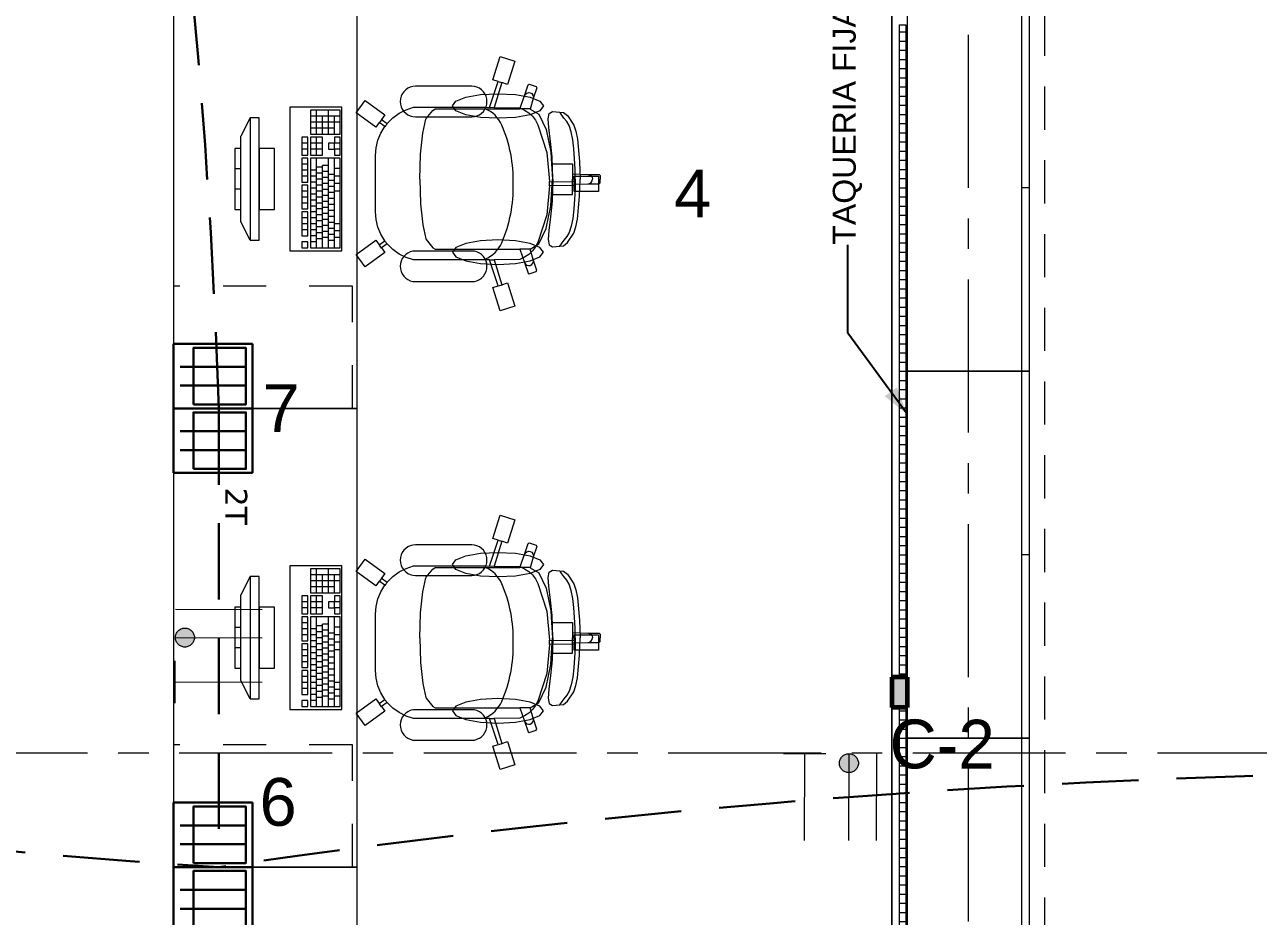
# Model space of a CAD drawing. Header units: inches. Extents: x -19 to 5698, y -728 to 92.
# Drawn here: x 13.232 to 17.269, y 9.467 to 12.383 of the extents above; entities that cross this region are included whole.
import ezdxf

# ---------------------------------------------------------------- set-up
doc = ezdxf.new("R2010")
doc.units = ezdxf.units.IN
doc.header["$MEASUREMENT"] = 0
doc.set_wipeout_variables(frame=1)
for name, pattern in [('CONTINUA', [0]), ('HIDDEN', [0.375, 0.25, -0.125]), ('Hidden Line', [0.195611, 0.141111, -0.0545]), ('Punto & Raya', [0.65, 0.5, -0.075, 0, -0.075]), ('Rayas', [0.282222, 0.141111, -0.141111]), ('RAYITAS', [0.375, 0.25, -0.125]), ('Wipeout_Contour', [1, 0, -1])]:
    doc.linetypes.add(name, pattern=pattern)
doc.layers.get('0').update_dxf_attribs({"color": 61})
for name, color, linetype, lineweight in [('00 conduct tomacorr', 120, 'HIDDEN', 30), ('00 IE CKTO ILUMINACION', 3, 'Continuous', 50), ('00 IE LUZ EMERGENCIA', 253, 'Continuous', 0), ('T-TECHO-E', 150, 'Continuous', 20), ('TOMACORRIENTE', 22, 'RAYITAS', 9)]:
    doc.layers.add(name, color=color, linetype=linetype, lineweight=lineweight)
for name, color, linetype in [('02 _ ARQ _ ALB _ Ejes Generales', 251, 'Continuous'), ('02 _ ARQ _ ALB _ Mobiliario', 7, 'Continuous'), ('02 _ ARQ _ ZON _ Espacio.3D', 7, 'Continuous'), ('08 _ STR _ EXT _ 09 Vigas', 251, 'Continuous'), ('08 _ STR _ EXT _ 10 Vereda Exterior', 7, 'Continuous'), ('Acabado - Muros', 7, 'Continuous'), ('Interior - Mobiliario', 7, 'Continuous'), ('Marcador - Secciones', 7, 'Continuous'), ('Notas - Etiquetas', 7, 'Continuous')]:
    doc.layers.add(name, color=color, linetype=linetype)
doc.styles.add('Annotative', font='arial.ttf')
doc.styles.add('Estilo_Generado_4', font='swisse.ttf')
doc.dimstyles.new('Estilo_Generado__8', dxfattribs={"dimtxt": 0.18, "dimasz": 0.0912, "dimexe": 0.18, "dimexo": 0.0625, "dimgap": 0, "dimtad": 0, "dimtih": 1, "dimtoh": 1, "dimdec": 4, "dimzin": 0, "dimdsep": 46, "dimcen": 0.09, "dimadec": 0, "dimazin": 0, "dimtfac": 1, "dimtdec": 4, "dimtmove": 0, "dimatfit": 3, "dimldrblk": 'ARROWHEAD_5', "dimfxl": 1, "dimtolj": 1, "dimtzin": 0, "dimarcsym": 0})
pattern_1 = [(0, (0, 0), (0, 0.03), [])]

# ---------------------------------------------------------------- blocks, each defined once
blk = doc.blocks.new('ARROWHEAD_5')
at = {"linetype": 'Continuous', "lineweight": 0}
blk.add_hatch(color=0, dxfattribs=at).paths.add_polyline_path([(-1, 0.2679), (0, 0), (-1, -0.2679)])
at = {"color": 0, "linetype": 'Continuous', "lineweight": 0}
blk.add_line((0, 0), (-1, 0), dxfattribs=at)
blk = doc.blocks.new('CAJA POP UP 6 MODULOS')
at = {"layer": '00 conduct tomacorr', "linetype": 'Continuous'}
for p, q in [((-0.095, -0.165), (-0.095, -0.0151)), ((-0.052, -0.165), (-0.052, -0.0151)), ((0.052, -0.165), (0.052, -0.0151)), ((0.095, -0.165), (0.095, -0.0151)), ((0, -0.165), (0, -0.18))]:
    blk.add_line(p, q, dxfattribs=at)
for points in [[(-0.147, 0), (0.147, 0), (0.147, -0.18), (-0.147, -0.18)], [(0, 0), (0.147, 0), (0.147, -0.18), (0, -0.18)]]:
    blk.add_lwpolyline(points, close=True, dxfattribs=at)
for points in [[(-0.138, -0.045), (-0.009, -0.045), (-0.009, -0.165), (-0.138, -0.165), (-0.138, -0.045)], [(0.009, -0.045), (0.138, -0.045), (0.138, -0.165), (0.009, -0.165), (0.009, -0.045)]]:
    blk.add_lwpolyline(points, dxfattribs=at)
at = {"color": 1, "insert": (-0.1807, -0.168), "char_height": 0.05, "attachment_point": 1, "rotation": 180}
blk.add_mtext_dynamic_manual_height_columns('{\\fVerdana|b0|i0|c0|p34;2T}', width=0.000481, gutter_width=0.1561, heights=[0], dxfattribs=at)
blk = doc.blocks.new('a')
at = {"layer": 'TOMACORRIENTE', "ltscale": 0.05}
h = blk.add_hatch(color=4, dxfattribs=at)
edge = h.paths.add_edge_path()
edge.add_arc((0, 0.0752), 0.0211, 0, 360)
at = {"layer": 'TOMACORRIENTE', "color": 4}
for p, q in [((-0.1455, 0.0963), (-0.0515, 0.0963)), ((-0.0985, 0.0963), (-0.0985, -0.0966)), ((0, 0.0963), (0, -0.0963)), ((0.0623, -0.0963), (0.0623, 0.0963))]:
    blk.add_line(p, q, dxfattribs=at)
blk.add_circle((0, 0.0752), 0.0211, dxfattribs=at)
blk = doc.blocks.new('CABLE 3FACE')
at = {"layer": 'T-TECHO-E', "rotation": 59.94170052614085}
blk.add_blockref('a', (0, 0), dxfattribs=at)

msp = doc.modelspace()

# ---------------------------------------------------------------- hatches: boundary and pattern name
at = {"layer": '08 _ STR _ EXT _ 10 Vereda Exterior', "linetype": 'Continuous', "lineweight": 13}
h = msp.add_hatch(dxfattribs=at)
h.set_pattern_fill('RETÍCULA_100X100_0002', color=251, style=0, pattern_type=2)
h.set_pattern_definition([(360, (3.7574, 18.3027), (0, 2.53199), []), (90, (3.7574, 18.3027), (-3.6, 0), [])])
h.paths.add_polyline_path([(2.17, 3.6213), (4.2913, 1.5), (9.32, 1.5), (9.32, 6.5), (40.52, 6.5), (40.52, 1.5), (52.92, 1.5), (52.92, 19.0859), (51.57, 19.0859), (51.57, 7.2), (9.07, 7.2), (9.07, 7.85), (6.5201, 7.85, -0.414214), (6.2701, 8.1), (6.2701, 8.85, -0.414213), (6.5201, 9.1), (9.07, 9.1), (9.07, 12), (6.5201, 12, -0.414214), (6.2701, 12.25), (6.2701, 13, -0.414213), (6.5201, 13.25), (9.07, 13.25), (9.07, 16.15), (6.5201, 16.15, -0.414214), (6.2701, 16.4), (6.2701, 17.15, -0.414213), (6.5201, 17.4), (8.77, 17.4), (8.7706, 21.0499), (2.17, 21.0499)])

# ---------------------------------------------------------------- linework, layer by layer
at = {"layer": '00 conduct tomacorr'}
msp.add_line((13.8674, 11.1286), (13.8674, 9.6286), dxfattribs=at)
for centre, radius, start, end in [((-8.4231, 10.3994), 22.3025, 1.8736, 13.6987), ((14.9476, 28.3319), 18.7345, 252.51887, 266.69449)]:
    msp.add_arc(centre, radius, start, end, dxfattribs=at)
at = {"layer": '02 _ ARQ _ ALB _ Ejes Generales', "color": 251, "linetype": 'Punto & Raya', "lineweight": 13, "true_color": 0x636466}
msp.add_line((16.32, 3.05), (16.32, 44.9), dxfattribs=at)
at = {"layer": '02 _ ARQ _ ALB _ Mobiliario', "color": 175, "linetype": 'Continuous', "lineweight": 13}
for p, q in [((14.7937, 12.1934), (14.7823, 12.197)), ((14.8522, 12.1078), (14.8679, 12.1512)), ((14.8679, 12.1512), (14.8793, 12.1866)), ((14.8679, 12.1512), (14.8707, 12.1564)), ((14.8707, 12.1564), (14.8753, 12.16)), ((14.8753, 12.16), (14.8809, 12.1616)), ((14.8793, 12.1866), (14.8831, 12.1886)), ((14.8809, 12.1616), (14.8867, 12.1609)), ((14.8831, 12.1886), (14.9058, 12.1811)), ((14.8867, 12.1609), (14.8918, 12.158)), ((14.8918, 12.158), (14.8954, 12.1534)), ((14.8954, 12.1534), (14.897, 12.1477)), ((14.9077, 12.1773), (14.8963, 12.1419)), ((14.9058, 12.1811), (14.9077, 12.1773)), ((14.7684, 12.112), (14.7535, 12.1123)), ((14.8963, 12.1419), (14.8867, 12.1077)), ((14.897, 12.1477), (14.8963, 12.1419)), ((13.9699, 12.0786), (13.9399, 12.0186)), ((13.9999, 12.0786), (13.9699, 12.0786)), ((13.9699, 12.0786), (13.9699, 11.6786)), ((13.9999, 11.6786), (13.9999, 12.0786)), ((14.2651, 12.1038), (14.1681, 12.1038)), ((14.1681, 12.1038), (14.1681, 12.0254)), ((14.2651, 12.0842), (14.1681, 12.0842)), ((14.1875, 12.0254), (14.1875, 12.1038)), ((14.2069, 12.0254), (14.2069, 12.0842)), ((14.2263, 12.0254), (14.2263, 12.1038)), ((14.2457, 12.0254), (14.2457, 12.0842)), ((14.2651, 12.0254), (14.2651, 12.1038)), ((14.402, 12.0757), (14.3929, 12.0631)), ((14.5347, 12.0284), (14.5453, 12.0744)), ((14.5453, 12.0744), (14.5462, 12.0765)), ((14.5462, 12.0765), (14.5674, 12.1033)), ((14.5674, 12.1033), (14.576, 12.1078)), ((14.576, 12.1078), (14.607, 12.1078)), ((14.607, 12.1078), (14.6431, 12.1078)), ((14.6431, 12.1078), (14.8522, 12.1078)), ((14.8865, 12.1078), (14.8522, 12.1078)), ((14.8865, 12.1078), (14.8867, 12.1077)), ((14.8867, 12.1077), (14.9145, 12.0904)), ((14.9145, 12.0904), (14.9383, 12.0407)), ((14.945, 12.076), (14.9481, 12.0932)), ((14.9476, 12.0471), (14.945, 12.076)), ((14.9481, 12.0932), (14.9596, 12.1)), ((14.9596, 12.1), (14.9957, 12.0967)), ((14.9851, 12.0936), (14.9825, 12.0973)), ((14.9903, 12.0873), (14.9851, 12.0936)), ((14.9964, 12.0783), (14.9903, 12.0873)), ((14.9957, 12.0967), (15.0089, 12.0861)), ((15.0065, 12.0666), (14.9964, 12.0783)), ((15.0089, 12.0861), (15.0289, 12.0551)), ((14.2651, 12.0646), (14.1681, 12.0646)), ((14.2457, 12.045), (14.1681, 12.045)), ((14.5275, 11.9597), (14.5347, 12.0284)), ((14.9383, 12.0407), (14.9542, 11.9663)), ((14.9534, 12.0018), (14.9476, 12.0471)), ((15.0142, 12.0534), (15.0065, 12.0666)), ((15.0205, 12.033), (15.0142, 12.0534)), ((15.0254, 12.0071), (15.0205, 12.033)), ((15.0289, 12.0551), (15.0362, 12.0352)), ((15.0362, 12.0352), (15.041, 12.0093)), ((13.9399, 11.7386), (13.9399, 12.0186)), ((14.1584, 12.0157), (14.139, 12.0157)), ((14.139, 12.0157), (14.139, 11.9569)), ((14.1584, 11.9961), (14.139, 11.9961)), ((14.1584, 11.9569), (14.1584, 12.0157)), ((14.1681, 12.0254), (14.2651, 12.0254)), ((14.2069, 12.0157), (14.1681, 12.0157)), ((14.1681, 12.0157), (14.1681, 11.9569)), ((14.2069, 11.9961), (14.1681, 11.9961)), ((14.1875, 11.9569), (14.1875, 12.0157)), ((14.2069, 11.9569), (14.2069, 12.0157)), ((14.2457, 11.9961), (14.2263, 11.9961)), ((14.2263, 11.9961), (14.2263, 11.9765)), ((14.2651, 12.0157), (14.2457, 12.0157)), ((14.2457, 12.0157), (14.2457, 11.9961)), ((14.2651, 11.9961), (14.2457, 11.9961)), ((14.2457, 11.9765), (14.2457, 11.9961)), ((14.2651, 11.9569), (14.2651, 12.0157)), ((14.9581, 11.9509), (14.9534, 12.0018)), ((15.0291, 11.9771), (15.0254, 12.0071)), ((15.041, 12.0093), (15.048, 11.9361)), ((13.9399, 11.9786), (13.9199, 11.9786)), ((13.9199, 11.9786), (13.9199, 11.7786)), ((13.9399, 11.7786), (13.9399, 11.9786)), ((14.0499, 11.9786), (13.9999, 11.9786)), ((13.9999, 11.9786), (13.9999, 11.7786)), ((14.0499, 11.7786), (14.0499, 11.9786)), ((14.1584, 11.9765), (14.139, 11.9765)), ((14.139, 11.9569), (14.1584, 11.9569)), ((14.2069, 11.9765), (14.1681, 11.9765)), ((14.1681, 11.9569), (14.2069, 11.9569)), ((14.2263, 11.9765), (14.2457, 11.9765)), ((14.2457, 11.9765), (14.2457, 11.9569)), ((14.2651, 11.9765), (14.2457, 11.9765)), ((14.2457, 11.9569), (14.2651, 11.9569)), ((14.5249, 11.8786), (14.5274, 11.9586)), ((14.5274, 11.9586), (14.5275, 11.9597)), ((14.9542, 11.9663), (14.9566, 11.9289)), ((14.9604, 11.8786), (14.9581, 11.9509)), ((15.0316, 11.9447), (15.0291, 11.9771)), ((13.9399, 11.9119), (13.9199, 11.9119)), ((14.1584, 11.9471), (14.139, 11.9471)), ((14.139, 11.9471), (14.139, 11.8688)), ((14.1584, 11.9275), (14.139, 11.9275)), ((14.1584, 11.9079), (14.139, 11.9079)), ((14.1584, 11.8688), (14.1584, 11.9471)), ((14.2651, 11.9471), (14.1681, 11.9471)), ((14.1681, 11.9471), (14.1681, 11.6534)), ((14.1875, 11.9079), (14.1681, 11.9079)), ((14.1875, 11.6534), (14.1875, 11.9471)), ((14.2069, 11.9177), (14.1875, 11.9177)), ((14.2069, 11.6534), (14.2069, 11.9226)), ((14.2263, 11.9226), (14.2069, 11.9226)), ((14.2263, 11.6534), (14.2263, 11.9471)), ((14.2457, 11.6534), (14.2457, 11.9471)), ((14.2651, 11.9128), (14.2457, 11.9128)), ((14.2651, 11.6534), (14.2651, 11.9471)), ((14.9566, 11.9289), (14.9598, 11.8786)), ((14.9566, 11.9289), (14.9953, 11.9289)), ((14.9953, 11.9289), (15.0252, 11.9289)), ((15.0252, 11.9289), (15.0252, 11.8955)), ((15.0331, 11.9113), (15.0316, 11.9447)), ((15.0336, 11.8786), (15.0331, 11.9113)), ((15.048, 11.9361), (15.0502, 11.8786)), ((14.1584, 11.8884), (14.139, 11.8884)), ((14.139, 11.8688), (14.1584, 11.8688)), ((14.1875, 11.8884), (14.1681, 11.8884)), ((14.1875, 11.8688), (14.1681, 11.8688)), ((14.2069, 11.8982), (14.1875, 11.8982)), ((14.2069, 11.8786), (14.1875, 11.8786)), ((14.2263, 11.903), (14.2069, 11.903)), ((14.2263, 11.8835), (14.2069, 11.8835)), ((14.2457, 11.8933), (14.2263, 11.8933)), ((14.2457, 11.8737), (14.2263, 11.8737)), ((14.2651, 11.8884), (14.2457, 11.8884)), ((14.5249, 11.8786), (14.5274, 11.7985)), ((14.9492, 11.8562), (14.9492, 11.8702)), ((14.9566, 11.8283), (14.9598, 11.8786)), ((14.9604, 11.8786), (14.9581, 11.8063)), ((15.0252, 11.8955), (15.0252, 11.8786)), ((15.0252, 11.8955), (15.075, 11.8937)), ((15.0252, 11.8617), (15.0252, 11.8786)), ((15.03, 11.8692), (15.03, 11.8572)), ((15.0336, 11.8786), (15.0331, 11.8458)), ((15.048, 11.8211), (15.0502, 11.8786)), ((15.075, 11.8937), (15.0808, 11.8925)), ((15.075, 11.8937), (15.1119, 11.8937)), ((15.0808, 11.8925), (15.0856, 11.8892)), ((15.0808, 11.8646), (15.0856, 11.8679)), ((15.0856, 11.8892), (15.0889, 11.8843)), ((15.0856, 11.8679), (15.0889, 11.8728)), ((15.0889, 11.8843), (15.09, 11.8786)), ((15.0889, 11.8728), (15.09, 11.8786)), ((15.1119, 11.8937), (15.1149, 11.8906)), ((15.1149, 11.8906), (15.1149, 11.8786)), ((15.1149, 11.8665), (15.1149, 11.8786)), ((13.9399, 11.8452), (13.9199, 11.8452)), ((14.1584, 11.859), (14.139, 11.859)), ((14.139, 11.859), (14.139, 11.7807)), ((14.1584, 11.8394), (14.139, 11.8394)), ((14.1584, 11.7807), (14.1584, 11.859)), ((14.1875, 11.8492), (14.1681, 11.8492)), ((14.1875, 11.8296), (14.1681, 11.8296)), ((14.2069, 11.859), (14.1875, 11.859)), ((14.2069, 11.8394), (14.1875, 11.8394)), ((14.2263, 11.8639), (14.2069, 11.8639)), ((14.2263, 11.8443), (14.2069, 11.8443)), ((14.2457, 11.8541), (14.2263, 11.8541)), ((14.2457, 11.8345), (14.2263, 11.8345)), ((14.2651, 11.8639), (14.2457, 11.8639)), ((14.2651, 11.8394), (14.2457, 11.8394)), ((14.9542, 11.7908), (14.9566, 11.8283)), ((14.9566, 11.8283), (14.9953, 11.8283)), ((14.9953, 11.8283), (15.0252, 11.8283)), ((15.0252, 11.8617), (15.075, 11.8635)), ((15.0252, 11.8283), (15.0252, 11.8617)), ((15.0331, 11.8458), (15.0316, 11.8125)), ((15.075, 11.8635), (15.0808, 11.8646)), ((15.075, 11.8635), (15.1119, 11.8635)), ((15.1119, 11.8635), (15.1149, 11.8665)), ((14.1584, 11.8198), (14.139, 11.8198)), ((14.1584, 11.8002), (14.139, 11.8002)), ((14.1875, 11.81), (14.1681, 11.81)), ((14.1875, 11.7904), (14.1681, 11.7904)), ((14.2069, 11.8198), (14.1875, 11.8198)), ((14.2069, 11.8002), (14.1875, 11.8002)), ((14.2263, 11.8247), (14.2069, 11.8247)), ((14.2263, 11.8051), (14.2069, 11.8051)), ((14.2457, 11.8149), (14.2263, 11.8149)), ((14.2457, 11.7953), (14.2263, 11.7953)), ((14.5274, 11.7985), (14.5275, 11.7975)), ((14.5275, 11.7975), (14.5347, 11.7287)), ((14.9383, 11.7164), (14.9542, 11.7908)), ((14.9581, 11.8063), (14.9534, 11.7553)), ((15.0316, 11.8125), (15.0291, 11.78)), ((15.041, 11.7479), (15.048, 11.8211)), ((13.9199, 11.7786), (13.9399, 11.7786)), ((13.9999, 11.7786), (14.0499, 11.7786)), ((14.139, 11.7807), (14.1584, 11.7807)), ((14.1584, 11.7709), (14.139, 11.7709)), ((14.139, 11.7709), (14.139, 11.6925)), ((14.1584, 11.7513), (14.139, 11.7513)), ((14.1584, 11.6925), (14.1584, 11.7709)), ((14.1875, 11.7709), (14.1681, 11.7709)), ((14.1875, 11.7513), (14.1681, 11.7513)), ((14.2069, 11.7807), (14.1875, 11.7807)), ((14.2069, 11.7611), (14.1875, 11.7611)), ((14.2263, 11.7855), (14.2069, 11.7855)), ((14.2263, 11.766), (14.2069, 11.766)), ((14.2263, 11.7464), (14.2069, 11.7464)), ((14.2457, 11.7758), (14.2263, 11.7758)), ((14.2457, 11.7562), (14.2263, 11.7562)), ((14.9534, 11.7553), (14.9476, 11.71)), ((15.0254, 11.75), (15.0205, 11.7241)), ((15.0291, 11.78), (15.0254, 11.75)), ((15.0362, 11.722), (15.041, 11.7479)), ((13.9699, 11.6786), (13.9399, 11.7386)), ((14.1584, 11.7317), (14.139, 11.7317)), ((14.1584, 11.7121), (14.139, 11.7121)), ((14.1875, 11.7317), (14.1681, 11.7317)), ((14.1875, 11.7121), (14.1681, 11.7121)), ((14.2069, 11.7415), (14.1875, 11.7415)), ((14.2069, 11.7219), (14.1875, 11.7219)), ((14.2263, 11.7268), (14.2069, 11.7268)), ((14.2263, 11.7072), (14.2069, 11.7072)), ((14.2457, 11.7366), (14.2263, 11.7366)), ((14.2457, 11.717), (14.2263, 11.717)), ((14.2651, 11.7317), (14.2457, 11.7317)), ((14.2651, 11.7097), (14.2457, 11.7097)), ((14.5347, 11.7287), (14.5453, 11.6828)), ((14.9145, 11.6667), (14.9383, 11.7164)), ((14.9476, 11.71), (14.945, 11.6811)), ((15.0205, 11.7241), (15.0142, 11.7037)), ((15.0289, 11.702), (15.0362, 11.722)), ((13.9699, 11.6786), (13.9999, 11.6786)), ((14.139, 11.6925), (14.1584, 11.6925)), ((14.1584, 11.6729), (14.139, 11.6729)), ((14.139, 11.6729), (14.139, 11.6534)), ((14.1584, 11.6534), (14.1584, 11.6729)), ((14.1875, 11.6925), (14.1681, 11.6925)), ((14.1875, 11.6729), (14.1681, 11.6729)), ((14.2069, 11.7023), (14.1875, 11.7023)), ((14.2069, 11.6827), (14.1875, 11.6827)), ((14.2263, 11.6876), (14.2069, 11.6876)), ((14.2457, 11.6974), (14.2263, 11.6974)), ((14.2457, 11.6778), (14.2263, 11.6778)), ((14.2651, 11.6876), (14.2457, 11.6876)), ((14.5453, 11.6828), (14.5462, 11.6806)), ((14.5462, 11.6806), (14.5674, 11.6538)), ((14.8867, 11.6494), (14.9145, 11.6667)), ((14.945, 11.6811), (14.9481, 11.6639)), ((14.9903, 11.6698), (14.9851, 11.6636)), ((14.9964, 11.6788), (14.9903, 11.6698)), ((14.9957, 11.6605), (15.0089, 11.671)), ((15.0065, 11.6905), (14.9964, 11.6788)), ((15.0142, 11.7037), (15.0065, 11.6905)), ((15.0089, 11.671), (15.0289, 11.702)), ((14.139, 11.6534), (14.1584, 11.6534)), ((14.1681, 11.6534), (14.2651, 11.6534)), ((14.4, 11.6527), (14.3929, 11.6624)), ((14.5674, 11.6538), (14.576, 11.6493)), ((14.576, 11.6493), (14.607, 11.6493)), ((14.607, 11.6493), (14.6431, 11.6493)), ((14.6431, 11.6493), (14.8522, 11.6493)), ((14.8865, 11.6493), (14.8522, 11.6493)), ((14.8522, 11.6493), (14.8679, 11.6059)), ((14.8865, 11.6493), (14.8867, 11.6494)), ((14.8963, 11.6152), (14.8867, 11.6494)), ((14.9481, 11.6639), (14.9596, 11.6572)), ((14.9596, 11.6572), (14.9957, 11.6605)), ((14.9851, 11.6636), (14.9825, 11.6598)), ((14.7684, 11.6135), (14.7535, 11.6133)), ((14.8679, 11.6059), (14.8707, 11.6008)), ((14.8679, 11.6059), (14.8793, 11.5705)), ((14.8707, 11.6008), (14.8753, 11.5971)), ((14.8753, 11.5971), (14.8809, 11.5955)), ((14.8809, 11.5955), (14.8867, 11.5962)), ((14.8867, 11.5962), (14.8918, 11.5991)), ((14.8918, 11.5991), (14.8954, 11.6037)), ((14.8954, 11.6037), (14.897, 11.6094)), ((14.897, 11.6094), (14.8963, 11.6152)), ((14.9077, 11.5798), (14.8963, 11.6152)), ((14.8793, 11.5705), (14.8831, 11.5686)), ((14.8831, 11.5686), (14.9058, 11.576)), ((14.9058, 11.576), (14.9077, 11.5798)), ((14.7937, 11.5321), (14.7823, 11.5285)), ((14.7937, 10.6934), (14.7823, 10.697)), ((14.8679, 10.6512), (14.8793, 10.6866)), ((14.8679, 10.6512), (14.8707, 10.6564)), ((14.8707, 10.6564), (14.8753, 10.66)), ((14.8753, 10.66), (14.8809, 10.6616)), ((14.8793, 10.6866), (14.8831, 10.6886)), ((14.8809, 10.6616), (14.8867, 10.6609)), ((14.8831, 10.6886), (14.9058, 10.6811)), ((14.8867, 10.6609), (14.8918, 10.658)), ((14.8918, 10.658), (14.8954, 10.6534)), ((14.9077, 10.6773), (14.8963, 10.6419)), ((14.9058, 10.6811), (14.9077, 10.6773)), ((14.8522, 10.6078), (14.8679, 10.6512)), ((14.8963, 10.6419), (14.8867, 10.6077)), ((14.8954, 10.6534), (14.897, 10.6477)), ((14.897, 10.6477), (14.8963, 10.6419)), ((13.9699, 10.5786), (13.9399, 10.5186)), ((13.9999, 10.5786), (13.9699, 10.5786)), ((13.9699, 10.5786), (13.9699, 10.1786)), ((13.9999, 10.1786), (13.9999, 10.5786)), ((14.2651, 10.6038), (14.1681, 10.6038)), ((14.1681, 10.6038), (14.1681, 10.5254)), ((14.2651, 10.5842), (14.1681, 10.5842)), ((14.1875, 10.5254), (14.1875, 10.6038)), ((14.2069, 10.5254), (14.2069, 10.5842)), ((14.2263, 10.5254), (14.2263, 10.6038)), ((14.2457, 10.5254), (14.2457, 10.5842)), ((14.2651, 10.5254), (14.2651, 10.6038)), ((14.402, 10.5757), (14.3929, 10.5631)), ((14.5453, 10.5744), (14.5462, 10.5765)), ((14.5462, 10.5765), (14.5674, 10.6033)), ((14.5674, 10.6033), (14.576, 10.6078)), ((14.576, 10.6078), (14.607, 10.6078)), ((14.607, 10.6078), (14.6431, 10.6078)), ((14.6431, 10.6078), (14.8522, 10.6078)), ((14.7684, 10.612), (14.7535, 10.6123)), ((14.8865, 10.6078), (14.8522, 10.6078)), ((14.8865, 10.6078), (14.8867, 10.6077)), ((14.8867, 10.6077), (14.9145, 10.5904)), ((14.9145, 10.5904), (14.9383, 10.5407)), ((14.945, 10.576), (14.9481, 10.5932)), ((14.9476, 10.5471), (14.945, 10.576)), ((14.9481, 10.5932), (14.9596, 10.6)), ((14.9596, 10.6), (14.9957, 10.5967)), ((14.9851, 10.5936), (14.9825, 10.5973)), ((14.9903, 10.5873), (14.9851, 10.5936)), ((14.9964, 10.5783), (14.9903, 10.5873)), ((14.9957, 10.5967), (15.0089, 10.5861)), ((15.0065, 10.5666), (14.9964, 10.5783)), ((15.0089, 10.5861), (15.0289, 10.5551)), ((14.2651, 10.5646), (14.1681, 10.5646)), ((14.2457, 10.545), (14.1681, 10.545)), ((14.5347, 10.5284), (14.5453, 10.5744)), ((14.9383, 10.5407), (14.9542, 10.4663)), ((14.9534, 10.5018), (14.9476, 10.5471)), ((15.0142, 10.5534), (15.0065, 10.5666)), ((15.0205, 10.533), (15.0142, 10.5534)), ((15.0289, 10.5551), (15.0362, 10.5352)), ((15.0362, 10.5352), (15.041, 10.5093)), ((13.9399, 10.2386), (13.9399, 10.5186)), ((14.1584, 10.5157), (14.139, 10.5157)), ((14.139, 10.5157), (14.139, 10.4569)), ((14.1584, 10.4961), (14.139, 10.4961)), ((14.1584, 10.4569), (14.1584, 10.5157)), ((14.1681, 10.5254), (14.2651, 10.5254)), ((14.2069, 10.5157), (14.1681, 10.5157)), ((14.1681, 10.5157), (14.1681, 10.4569)), ((14.2069, 10.4961), (14.1681, 10.4961)), ((14.1875, 10.4569), (14.1875, 10.5157)), ((14.2069, 10.4569), (14.2069, 10.5157)), ((14.2457, 10.4961), (14.2263, 10.4961)), ((14.2263, 10.4961), (14.2263, 10.4765)), ((14.2651, 10.5157), (14.2457, 10.5157)), ((14.2457, 10.5157), (14.2457, 10.4961)), ((14.2651, 10.4961), (14.2457, 10.4961)), ((14.2457, 10.4765), (14.2457, 10.4961)), ((14.2651, 10.4569), (14.2651, 10.5157)), ((14.5275, 10.4597), (14.5347, 10.5284)), ((14.9581, 10.4509), (14.9534, 10.5018)), ((15.0254, 10.5071), (15.0205, 10.533)), ((15.0291, 10.4771), (15.0254, 10.5071)), ((15.041, 10.5093), (15.048, 10.4361)), ((13.9399, 10.4786), (13.9199, 10.4786)), ((13.9199, 10.4786), (13.9199, 10.2786)), ((13.9399, 10.2786), (13.9399, 10.4786)), ((14.0499, 10.4786), (13.9999, 10.4786)), ((13.9999, 10.4786), (13.9999, 10.2786)), ((14.0499, 10.2786), (14.0499, 10.4786)), ((14.1584, 10.4765), (14.139, 10.4765)), ((14.139, 10.4569), (14.1584, 10.4569)), ((14.2069, 10.4765), (14.1681, 10.4765)), ((14.1681, 10.4569), (14.2069, 10.4569)), ((14.2263, 10.4765), (14.2457, 10.4765)), ((14.2457, 10.4765), (14.2457, 10.4569)), ((14.2651, 10.4765), (14.2457, 10.4765)), ((14.2457, 10.4569), (14.2651, 10.4569)), ((14.5249, 10.3786), (14.5274, 10.4586)), ((14.5274, 10.4586), (14.5275, 10.4597)), ((14.9542, 10.4663), (14.9566, 10.4289)), ((15.0316, 10.4447), (15.0291, 10.4771)), ((14.1584, 10.4471), (14.139, 10.4471)), ((14.139, 10.4471), (14.139, 10.3688)), ((14.1584, 10.4275), (14.139, 10.4275)), ((14.1584, 10.3688), (14.1584, 10.4471)), ((14.2651, 10.4471), (14.1681, 10.4471)), ((14.1681, 10.4471), (14.1681, 10.1534)), ((14.1875, 10.1534), (14.1875, 10.4471)), ((14.2069, 10.4177), (14.1875, 10.4177)), ((14.2069, 10.1534), (14.2069, 10.4226)), ((14.2263, 10.4226), (14.2069, 10.4226)), ((14.2263, 10.1534), (14.2263, 10.4471)), ((14.2457, 10.1534), (14.2457, 10.4471)), ((14.2651, 10.1534), (14.2651, 10.4471)), ((14.9566, 10.4289), (14.9598, 10.3786)), ((14.9566, 10.4289), (14.9953, 10.4289)), ((14.9604, 10.3786), (14.9581, 10.4509)), ((14.9953, 10.4289), (15.0252, 10.4289)), ((15.0252, 10.4289), (15.0252, 10.3955)), ((15.0331, 10.4113), (15.0316, 10.4447)), ((15.048, 10.4361), (15.0502, 10.3786)), ((13.9399, 10.4119), (13.9199, 10.4119)), ((14.1584, 10.4079), (14.139, 10.4079)), ((14.1584, 10.3884), (14.139, 10.3884)), ((14.1875, 10.4079), (14.1681, 10.4079)), ((14.1875, 10.3884), (14.1681, 10.3884)), ((14.2069, 10.3982), (14.1875, 10.3982)), ((14.2069, 10.3786), (14.1875, 10.3786)), ((14.2263, 10.403), (14.2069, 10.403)), ((14.2263, 10.3835), (14.2069, 10.3835)), ((14.2457, 10.3933), (14.2263, 10.3933)), ((14.2457, 10.3737), (14.2263, 10.3737)), ((14.2651, 10.4128), (14.2457, 10.4128)), ((14.2651, 10.3884), (14.2457, 10.3884)), ((14.5249, 10.3786), (14.5274, 10.2985)), ((14.9566, 10.3283), (14.9598, 10.3786)), ((14.9604, 10.3786), (14.9581, 10.3063)), ((15.0252, 10.3955), (15.0252, 10.3786)), ((15.0252, 10.3955), (15.075, 10.3937)), ((15.0252, 10.3617), (15.0252, 10.3786)), ((15.0336, 10.3786), (15.0331, 10.4113)), ((15.0336, 10.3786), (15.0331, 10.3458)), ((15.048, 10.3211), (15.0502, 10.3786)), ((15.075, 10.3937), (15.0808, 10.3925)), ((15.075, 10.3937), (15.1119, 10.3937)), ((15.0808, 10.3925), (15.0856, 10.3892)), ((15.0856, 10.3892), (15.0889, 10.3843)), ((15.0889, 10.3843), (15.09, 10.3786)), ((15.0889, 10.3728), (15.09, 10.3786)), ((15.1119, 10.3937), (15.1149, 10.3906)), ((15.1149, 10.3906), (15.1149, 10.3786)), ((15.1149, 10.3665), (15.1149, 10.3786)), ((13.9399, 10.3452), (13.9199, 10.3452)), ((14.139, 10.3688), (14.1584, 10.3688)), ((14.1584, 10.359), (14.139, 10.359)), ((14.139, 10.359), (14.139, 10.2807)), ((14.1584, 10.3394), (14.139, 10.3394)), ((14.1584, 10.2807), (14.1584, 10.359)), ((14.1875, 10.3688), (14.1681, 10.3688)), ((14.1875, 10.3492), (14.1681, 10.3492)), ((14.2069, 10.359), (14.1875, 10.359)), ((14.2069, 10.3394), (14.1875, 10.3394)), ((14.2263, 10.3639), (14.2069, 10.3639)), ((14.2263, 10.3443), (14.2069, 10.3443)), ((14.2457, 10.3541), (14.2263, 10.3541)), ((14.2457, 10.3345), (14.2263, 10.3345)), ((14.2651, 10.3639), (14.2457, 10.3639)), ((14.2651, 10.3394), (14.2457, 10.3394)), ((14.9492, 10.3562), (14.9492, 10.3702)), ((15.0252, 10.3617), (15.075, 10.3635)), ((15.0252, 10.3283), (15.0252, 10.3617)), ((15.03, 10.3692), (15.03, 10.3572)), ((15.0331, 10.3458), (15.0316, 10.3125)), ((15.075, 10.3635), (15.0808, 10.3646)), ((15.075, 10.3635), (15.1119, 10.3635)), ((15.0808, 10.3646), (15.0856, 10.3679)), ((15.0856, 10.3679), (15.0889, 10.3728)), ((15.1119, 10.3635), (15.1149, 10.3665)), ((14.1584, 10.3198), (14.139, 10.3198)), ((14.1584, 10.3002), (14.139, 10.3002)), ((14.1875, 10.3296), (14.1681, 10.3296)), ((14.1875, 10.31), (14.1681, 10.31)), ((14.2069, 10.3198), (14.1875, 10.3198)), ((14.2069, 10.3002), (14.1875, 10.3002)), ((14.2263, 10.3247), (14.2069, 10.3247)), ((14.2263, 10.3051), (14.2069, 10.3051)), ((14.2457, 10.3149), (14.2263, 10.3149)), ((14.2457, 10.2953), (14.2263, 10.2953)), ((14.5274, 10.2985), (14.5275, 10.2975)), ((14.5275, 10.2975), (14.5347, 10.2287)), ((14.9581, 10.3063), (14.9534, 10.2553)), ((14.9542, 10.2908), (14.9566, 10.3283)), ((14.9566, 10.3283), (14.9953, 10.3283)), ((14.9953, 10.3283), (15.0252, 10.3283)), ((15.0316, 10.3125), (15.0291, 10.28)), ((15.041, 10.2479), (15.048, 10.3211)), ((13.9199, 10.2786), (13.9399, 10.2786)), ((13.9999, 10.2786), (14.0499, 10.2786)), ((14.139, 10.2807), (14.1584, 10.2807)), ((14.1584, 10.2709), (14.139, 10.2709)), ((14.139, 10.2709), (14.139, 10.1925)), ((14.1584, 10.1925), (14.1584, 10.2709)), ((14.1875, 10.2904), (14.1681, 10.2904)), ((14.1875, 10.2709), (14.1681, 10.2709)), ((14.2069, 10.2807), (14.1875, 10.2807)), ((14.2069, 10.2611), (14.1875, 10.2611)), ((14.2263, 10.2855), (14.2069, 10.2855)), ((14.2263, 10.266), (14.2069, 10.266)), ((14.2457, 10.2758), (14.2263, 10.2758)), ((14.2457, 10.2562), (14.2263, 10.2562)), ((14.9383, 10.2164), (14.9542, 10.2908)), ((14.9534, 10.2553), (14.9476, 10.21)), ((15.0291, 10.28), (15.0254, 10.25)), ((13.9699, 10.1786), (13.9399, 10.2386)), ((14.1584, 10.2513), (14.139, 10.2513)), ((14.1584, 10.2317), (14.139, 10.2317)), ((14.1584, 10.2121), (14.139, 10.2121)), ((14.1875, 10.2513), (14.1681, 10.2513)), ((14.1875, 10.2317), (14.1681, 10.2317)), ((14.1875, 10.2121), (14.1681, 10.2121)), ((14.2069, 10.2415), (14.1875, 10.2415)), ((14.2069, 10.2219), (14.1875, 10.2219)), ((14.2263, 10.2464), (14.2069, 10.2464)), ((14.2263, 10.2268), (14.2069, 10.2268)), ((14.2457, 10.2366), (14.2263, 10.2366)), ((14.2457, 10.217), (14.2263, 10.217)), ((14.2651, 10.2317), (14.2457, 10.2317)), ((14.5347, 10.2287), (14.5453, 10.1828)), ((14.9145, 10.1667), (14.9383, 10.2164)), ((15.0205, 10.2241), (15.0142, 10.2037)), ((15.0254, 10.25), (15.0205, 10.2241)), ((15.0289, 10.202), (15.0362, 10.222)), ((15.0362, 10.222), (15.041, 10.2479)), ((13.9699, 10.1786), (13.9999, 10.1786)), ((14.139, 10.1925), (14.1584, 10.1925)), ((14.1584, 10.1729), (14.139, 10.1729)), ((14.139, 10.1729), (14.139, 10.1534)), ((14.1584, 10.1534), (14.1584, 10.1729)), ((14.1875, 10.1925), (14.1681, 10.1925)), ((14.1875, 10.1729), (14.1681, 10.1729)), ((14.2069, 10.2023), (14.1875, 10.2023)), ((14.2069, 10.1827), (14.1875, 10.1827)), ((14.2263, 10.2072), (14.2069, 10.2072)), ((14.2263, 10.1876), (14.2069, 10.1876)), ((14.2457, 10.1974), (14.2263, 10.1974)), ((14.2457, 10.1778), (14.2263, 10.1778)), ((14.2651, 10.2097), (14.2457, 10.2097)), ((14.2651, 10.1876), (14.2457, 10.1876)), ((14.5453, 10.1828), (14.5462, 10.1806)), ((14.5462, 10.1806), (14.5674, 10.1538)), ((14.9476, 10.21), (14.945, 10.1811)), ((14.945, 10.1811), (14.9481, 10.1639)), ((14.9964, 10.1788), (14.9903, 10.1698)), ((15.0065, 10.1905), (14.9964, 10.1788)), ((15.0142, 10.2037), (15.0065, 10.1905)), ((15.0089, 10.171), (15.0289, 10.202)), ((14.139, 10.1534), (14.1584, 10.1534)), ((14.1681, 10.1534), (14.2651, 10.1534)), ((14.4, 10.1527), (14.3929, 10.1624)), ((14.5674, 10.1538), (14.576, 10.1493)), ((14.576, 10.1493), (14.607, 10.1493)), ((14.607, 10.1493), (14.6431, 10.1493)), ((14.6431, 10.1493), (14.8522, 10.1493)), ((14.8865, 10.1493), (14.8522, 10.1493)), ((14.8522, 10.1493), (14.8679, 10.1059)), ((14.8865, 10.1493), (14.8867, 10.1494)), ((14.8867, 10.1494), (14.9145, 10.1667)), ((14.8963, 10.1152), (14.8867, 10.1494)), ((14.9481, 10.1639), (14.9596, 10.1572)), ((14.9596, 10.1572), (14.9957, 10.1605)), ((14.9851, 10.1636), (14.9825, 10.1598)), ((14.9903, 10.1698), (14.9851, 10.1636)), ((14.9957, 10.1605), (15.0089, 10.171)), ((14.7684, 10.1135), (14.7535, 10.1133)), ((14.8679, 10.1059), (14.8707, 10.1008)), ((14.8679, 10.1059), (14.8793, 10.0705)), ((14.8707, 10.1008), (14.8753, 10.0971)), ((14.8753, 10.0971), (14.8809, 10.0955)), ((14.8809, 10.0955), (14.8867, 10.0962)), ((14.8867, 10.0962), (14.8918, 10.0991)), ((14.8918, 10.0991), (14.8954, 10.1037)), ((14.8954, 10.1037), (14.897, 10.1094)), ((14.897, 10.1094), (14.8963, 10.1152)), ((14.9077, 10.0798), (14.8963, 10.1152)), ((14.8793, 10.0705), (14.8831, 10.0686)), ((14.8831, 10.0686), (14.9058, 10.076)), ((14.9058, 10.076), (14.9077, 10.0798)), ((14.7937, 10.0321), (14.7823, 10.0285))]:
    msp.add_line(p, q, dxfattribs=at)
at = {"layer": '02 _ ARQ _ ALB _ Mobiliario', "color": 175, "linetype": 'Rayas', "lineweight": 13}
for p, q in [((14.3049, 11.5286), (13.7199, 11.5286)), ((14.3049, 11.1286), (14.3049, 11.5286)), ((14.3049, 10.0286), (13.7199, 10.0286)), ((14.3049, 9.6286), (14.3049, 10.0286))]:
    msp.add_line(p, q, dxfattribs=at)
at = {"layer": '02 _ ARQ _ ALB _ Mobiliario', "color": 175, "linetype": 'Continuous', "lineweight": 13, "flags": 128}
for points in [[(13.7199, 12.6286), (13.7199, 11.1286), (14.3199, 11.1286), (14.3199, 12.6286)], [(14.9492, 11.8562), (14.9404, 11.7616), (14.9115, 11.6711), (14.9037, 11.6566), (14.8936, 11.6435), (14.8815, 11.6322), (14.8678, 11.6229), (14.8528, 11.616), (14.7682, 11.6145), (14.7936, 11.5331), (14.8121, 11.539), (14.8364, 11.4629), (14.7887, 11.4477), (14.7644, 11.5239), (14.7821, 11.5295), (14.7533, 11.6142), (14.7409, 11.614), (14.5049, 11.614), (14.4803, 11.6219), (14.4574, 11.6335), (14.4365, 11.6486), (14.4184, 11.6669), (14.3996, 11.6537), (14.4108, 11.6383), (14.346, 11.5913), (14.3166, 11.6317), (14.3814, 11.6787), (14.3926, 11.6634), (14.4106, 11.6768), (14.3975, 11.6983), (14.3879, 11.7216), (14.382, 11.7461), (14.38, 11.7712), (14.38, 11.9561), (14.382, 11.9812), (14.3879, 12.0057), (14.3975, 12.029), (14.4106, 12.0505), (14.3926, 12.064), (14.3814, 12.0486), (14.3166, 12.0956), (14.346, 12.136), (14.4108, 12.089), (14.3996, 12.0737), (14.4184, 12.0604), (14.4365, 12.0787), (14.4574, 12.0938), (14.4803, 12.1054), (14.5049, 12.1133), (14.7409, 12.1133), (14.7533, 12.1131), (14.7821, 12.1978), (14.7644, 12.2034), (14.7887, 12.2796), (14.8364, 12.2645), (14.8121, 12.1883), (14.7936, 12.1942), (14.7682, 12.1128), (14.8528, 12.1113), (14.8678, 12.1044), (14.8815, 12.0951), (14.8936, 12.0838), (14.9037, 12.0707), (14.9115, 12.0562), (14.9405, 11.9653), (14.9492, 11.8702), (15.03, 11.8692), (15.03, 11.8882), (15.1101, 11.8882), (15.1101, 11.8382), (15.03, 11.8382), (15.03, 11.8572)], [(14.6951, 12.1822), (14.5113, 12.1822), (14.5026, 12.1815), (14.4942, 12.1792), (14.4863, 12.1755), (14.4792, 12.1705), (14.473, 12.1644), (14.468, 12.1572), (14.4643, 12.1493), (14.4621, 12.1409), (14.4613, 12.1322), (14.4621, 12.1236), (14.4643, 12.1151), (14.468, 12.1072), (14.473, 12.1001), (14.4792, 12.0939), (14.4863, 12.0889), (14.4942, 12.0853), (14.5026, 12.083), (14.5113, 12.0823), (14.6951, 12.0823), (14.7038, 12.083), (14.7122, 12.0853), (14.7201, 12.0889), (14.7273, 12.0939), (14.7334, 12.1001), (14.7384, 12.1072), (14.7421, 12.1151), (14.7444, 12.1236), (14.7451, 12.1322), (14.7444, 12.1409), (14.7421, 12.1493), (14.7384, 12.1572), (14.7334, 12.1644), (14.7273, 12.1705), (14.7201, 12.1755), (14.7122, 12.1792), (14.7038, 12.1815)], [(14.7809, 12.1578), (14.8379, 12.1548), (14.8862, 12.146), (14.9185, 12.133), (14.9299, 12.1176), (14.9185, 12.1022), (14.8862, 12.0891), (14.8379, 12.0804), (14.7809, 12.0773), (14.7238, 12.0804), (14.6755, 12.0891), (14.6432, 12.1022), (14.6319, 12.1176), (14.6432, 12.133), (14.6755, 12.146), (14.7238, 12.1548)], [(14.0999, 11.6436), (14.2699, 11.6436), (14.2699, 12.1136), (14.0999, 12.1136)], [(14.7809, 11.5993), (14.8379, 11.6024), (14.8862, 11.6111), (14.9185, 11.6242), (14.9299, 11.6396), (14.9185, 11.655), (14.8862, 11.668), (14.8379, 11.6768), (14.7809, 11.6798), (14.7238, 11.6768), (14.6755, 11.668), (14.6432, 11.655), (14.6319, 11.6396), (14.6432, 11.6242), (14.6755, 11.6111), (14.7238, 11.6024)], [(14.6951, 11.6433), (14.5113, 11.6433), (14.5026, 11.6425), (14.4942, 11.6403), (14.4863, 11.6366), (14.4792, 11.6316), (14.473, 11.6254), (14.468, 11.6183), (14.4643, 11.6104), (14.4621, 11.602), (14.4613, 11.5933), (14.4621, 11.5846), (14.4643, 11.5762), (14.468, 11.5683), (14.473, 11.5612), (14.4792, 11.555), (14.4863, 11.55), (14.4942, 11.5463), (14.5026, 11.5441), (14.5113, 11.5433), (14.6951, 11.5433), (14.7038, 11.5441), (14.7122, 11.5463), (14.7201, 11.55), (14.7273, 11.555), (14.7334, 11.5612), (14.7384, 11.5683), (14.7421, 11.5762), (14.7444, 11.5846), (14.7451, 11.5933), (14.7444, 11.602), (14.7421, 11.6104), (14.7384, 11.6183), (14.7334, 11.6254), (14.7273, 11.6316), (14.7201, 11.6366), (14.7122, 11.6403), (14.7038, 11.6425)], [(13.7199, 11.1286), (13.7199, 9.6286), (14.3199, 9.6286), (14.3199, 11.1286)], [(14.9492, 10.3562), (14.9404, 10.2616), (14.9115, 10.1711), (14.9037, 10.1566), (14.8936, 10.1435), (14.8815, 10.1322), (14.8678, 10.1229), (14.8528, 10.116), (14.7682, 10.1145), (14.7936, 10.0331), (14.8121, 10.039), (14.8364, 9.9629), (14.7887, 9.9477), (14.7644, 10.0239), (14.7821, 10.0295), (14.7533, 10.1142), (14.7409, 10.114), (14.5049, 10.114), (14.4803, 10.1219), (14.4574, 10.1335), (14.4365, 10.1486), (14.4184, 10.1669), (14.3996, 10.1537), (14.4108, 10.1383), (14.346, 10.0913), (14.3166, 10.1317), (14.3814, 10.1787), (14.3926, 10.1634), (14.4106, 10.1768), (14.3975, 10.1983), (14.3879, 10.2216), (14.382, 10.2461), (14.38, 10.2712), (14.38, 10.4561), (14.382, 10.4812), (14.3879, 10.5057), (14.3975, 10.529), (14.4106, 10.5505), (14.3926, 10.564), (14.3814, 10.5486), (14.3166, 10.5956), (14.346, 10.636), (14.4108, 10.589), (14.3996, 10.5737), (14.4184, 10.5604), (14.4365, 10.5787), (14.4574, 10.5938), (14.4803, 10.6054), (14.5049, 10.6133), (14.7409, 10.6133), (14.7533, 10.6131), (14.7821, 10.6978), (14.7644, 10.7034), (14.7887, 10.7796), (14.8364, 10.7645), (14.8121, 10.6883), (14.7936, 10.6942), (14.7682, 10.6128), (14.8528, 10.6113), (14.8678, 10.6044), (14.8815, 10.5951), (14.8936, 10.5838), (14.9037, 10.5707), (14.9115, 10.5562), (14.9405, 10.4653), (14.9492, 10.3702), (15.03, 10.3692), (15.03, 10.3882), (15.1101, 10.3882), (15.1101, 10.3382), (15.03, 10.3382), (15.03, 10.3572)], [(14.6951, 10.6822), (14.5113, 10.6822), (14.5026, 10.6815), (14.4942, 10.6792), (14.4863, 10.6755), (14.4792, 10.6705), (14.473, 10.6644), (14.468, 10.6572), (14.4643, 10.6493), (14.4621, 10.6409), (14.4613, 10.6322), (14.4621, 10.6236), (14.4643, 10.6151), (14.468, 10.6072), (14.473, 10.6001), (14.4792, 10.5939), (14.4863, 10.5889), (14.4942, 10.5853), (14.5026, 10.583), (14.5113, 10.5823), (14.6951, 10.5823), (14.7038, 10.583), (14.7122, 10.5853), (14.7201, 10.5889), (14.7273, 10.5939), (14.7334, 10.6001), (14.7384, 10.6072), (14.7421, 10.6151), (14.7444, 10.6236), (14.7451, 10.6322), (14.7444, 10.6409), (14.7421, 10.6493), (14.7384, 10.6572), (14.7334, 10.6644), (14.7273, 10.6705), (14.7201, 10.6755), (14.7122, 10.6792), (14.7038, 10.6815)], [(14.7809, 10.6578), (14.8379, 10.6548), (14.8862, 10.646), (14.9185, 10.633), (14.9299, 10.6176), (14.9185, 10.6022), (14.8862, 10.5891), (14.8379, 10.5804), (14.7809, 10.5773), (14.7238, 10.5804), (14.6755, 10.5891), (14.6432, 10.6022), (14.6319, 10.6176), (14.6432, 10.633), (14.6755, 10.646), (14.7238, 10.6548)], [(14.0999, 10.1436), (14.2699, 10.1436), (14.2699, 10.6136), (14.0999, 10.6136)], [(14.7809, 10.0993), (14.8379, 10.1024), (14.8862, 10.1111), (14.9185, 10.1242), (14.9299, 10.1396), (14.9185, 10.155), (14.8862, 10.168), (14.8379, 10.1768), (14.7809, 10.1798), (14.7238, 10.1768), (14.6755, 10.168), (14.6432, 10.155), (14.6319, 10.1396), (14.6432, 10.1242), (14.6755, 10.1111), (14.7238, 10.1024)], [(14.6951, 10.1433), (14.5113, 10.1433), (14.5026, 10.1425), (14.4942, 10.1403), (14.4863, 10.1366), (14.4792, 10.1316), (14.473, 10.1254), (14.468, 10.1183), (14.4643, 10.1104), (14.4621, 10.102), (14.4613, 10.0933), (14.4621, 10.0846), (14.4643, 10.0762), (14.468, 10.0683), (14.473, 10.0612), (14.4792, 10.055), (14.4863, 10.05), (14.4942, 10.0463), (14.5026, 10.0441), (14.5113, 10.0433), (14.6951, 10.0433), (14.7038, 10.0441), (14.7122, 10.0463), (14.7201, 10.05), (14.7273, 10.055), (14.7334, 10.0612), (14.7384, 10.0683), (14.7421, 10.0762), (14.7444, 10.0846), (14.7451, 10.0933), (14.7444, 10.102), (14.7421, 10.1104), (14.7384, 10.1183), (14.7334, 10.1254), (14.7273, 10.1316), (14.7201, 10.1366), (14.7122, 10.1403), (14.7038, 10.1425)], [(13.7199, 9.6286), (13.7199, 8.1286), (14.3199, 8.1286), (14.3199, 9.6286)]]:
    msp.add_lwpolyline(points, close=True, dxfattribs=at)
at = {"layer": '02 _ ARQ _ ALB _ Mobiliario', "color": 175, "linetype": 'Continuous', "lineweight": 13}
for centre, major_axis, start_param, end_param in [((14.6989, 12.0141), (0.1029, 0), 0.413079, 1.168145), ((14.542, 11.9552), (0.1616, 0), 2.438731, 2.516703), ((14.391, 11.8772), (0.4399, 0), 6.249243, 6.700413), ((14.391, 11.8483), (0.4399, 0), 5.865957, 6.317127), ((14.542, 11.7703), (0.1616, 0), 3.766482, 3.844455), ((14.6989, 11.7115), (0.1029, 0), 5.115041, 5.870106), ((14.6989, 10.5141), (0.1029, 0), 0.413079, 1.168145), ((14.542, 10.4552), (0.1616, 0), 2.438731, 2.516703), ((14.391, 10.3772), (0.4399, 0), 6.249243, 6.700413), ((14.391, 10.3483), (0.4399, 0), 5.865957, 6.317127), ((14.542, 10.2703), (0.1616, 0), 3.766482, 3.844455), ((14.6989, 10.2115), (0.1029, 0), 5.115041, 5.870106)]:
    msp.add_ellipse(centre, major_axis=major_axis, ratio=0.999212, start_param=start_param, end_param=end_param, dxfattribs=at)
at = {"layer": '02 _ ARQ _ ZON _ Espacio.3D', "color": 254, "linetype": 'Continuous', "lineweight": 0, "flags": 128}
for points in [[(12.7199, 7.45), (16.07, 7.45), (16.07, 17.35), (12.7199, 17.35)], [(23.195, 16.2998), (23.07, 16.2998), (23.07, 17.35), (16.97, 17.35), (16.97, 16.9001), (16.57, 16.9001), (16.57, 16.0999), (16.1199, 16.0999), (16.1199, 8.1), (16.57, 8.1), (16.57, 7.7), (16.97, 7.7), (16.97, 7.45), (22.67, 7.45), (22.67, 7.7), (23.07, 7.7), (23.07, 8.1), (23.195, 8.1)]]:
    msp.add_lwpolyline(points, close=True, dxfattribs=at)
at = {"layer": '08 _ STR _ EXT _ 09 Vigas', "color": 251, "linetype": 'Hidden Line', "lineweight": 13, "true_color": 0x636466}
msp.add_line((16.57, 7.7), (16.57, 16.9), dxfattribs=at)
at = {"layer": 'Interior - Mobiliario', "color": 175, "linetype": 'Continuous', "lineweight": 13}
for p, q in [((16.4949, 11.2499), (16.4949, 12.4499)), ((16.5199, 11.8499), (16.4949, 11.8499)), ((16.4949, 10.0499), (16.4949, 11.2499)), ((16.5199, 11.2499), (16.4949, 11.2499)), ((16.5199, 10.6499), (16.4949, 10.6499)), ((16.4949, 8.8499), (16.4949, 10.0499)), ((16.5199, 10.0499), (16.4949, 10.0499))]:
    msp.add_line(p, q, dxfattribs=at)

# ---------------------------------------------------------------- block references
at = {"layer": '00 conduct tomacorr'}
for name, p, xscale, yscale, zscale, rotation in [('CAJA POP UP 6 MODULOS', (13.7199, 11.1286), 1.432830642179531, 1.432830642179531, 1.432830642179531, 89.99999999999997), ('CABLE 3FACE', (13.8674, 10.3786), 1.47256122672843, 1.47256122672843, 1.47256122672843, 29.78947778233194), ('CAJA POP UP 6 MODULOS', (13.7199, 9.6286), 1.432830642179531, 1.432830642179531, 1.432830642179531, 89.99999999999997)]:
    msp.add_blockref(name, p, dxfattribs=dict(at, xscale=xscale, yscale=yscale, zscale=zscale, rotation=rotation))

# ---------------------------------------------------------------- texts
at = {"layer": '00 IE LUZ EMERGENCIA', "style": 'Annotative'}
for tag, p in [('4', (15.3571, 11.7535)), ('7', (14.0104, 11.0516)), ('6', (14.001, 9.7636))]:
    msp.add_attdef(tag, p, '', height=0.1562, dxfattribs=at)
at = {"layer": 'Notas - Etiquetas', "color": 171, "linetype": 'Continuous', "lineweight": 13, "insert": (15.9253, 11.664), "char_height": 0.075, "attachment_point": 4, "rotation": 90, "style": 'Estilo_Generado_4'}
msp.add_mtext('\\A1;{\\pql;\\fSwis721 Ex BT|b0|i0|c0|p34;TAQUERIA FIJA 1 (VER DETALLE)\\fSwis721 Ex BT|b0|i0|c0|p34; }', dxfattribs=at)

# ---------------------------------------------------------------- next in the draw order: wipeouts: each hides what was drawn before it
at = {"color": 254, "linetype": 'Wipeout_Contour', "lineweight": 0, "ltscale": 120.23277}
msp.add_wipeout([(16.07, 12.4), (16.07, 10.25), (16.12, 10.25), (16.12, 12.3835), (16.087, 12.3835), (16.087, 12.4)], dxfattribs=at).dxf.layer = 'Acabado - Muros'
at = {"color": 254, "linetype": 'Wipeout_Contour', "lineweight": 0, "ltscale": 74.163925}
msp.add_wipeout([(16.07, 8.2), (16.12, 8.2), (16.12, 10.15), (16.07, 10.15)], dxfattribs=at).dxf.layer = 'Acabado - Muros'

# ---------------------------------------------------------------- next in the draw order: linework, layer by layer
at = {"layer": '08 _ STR _ EXT _ 09 Vigas', "color": 251, "linetype": 'Hidden Line', "lineweight": 13, "true_color": 0x636466}
msp.add_line((16.07, 7.7), (16.07, 16.9), dxfattribs=at)
at = {"layer": 'Acabado - Muros', "color": 7, "linetype": 'Continuous', "lineweight": 60}
msp.add_line((16.07, 10.25), (16.07, 10.15), dxfattribs=at)
at = {"layer": 'Acabado - Muros', "color": 251, "linetype": 'Continuous', "lineweight": 13, "flags": 128}
for points in [[(16.07, 14.55), (16.07, 12.4), (16.07, 10.25)], [(16.12, 12.3835), (16.12, 10.25)], [(16.07, 10.15), (16.07, 8.2)], [(16.12, 10.15), (16.12, 8.2)]]:
    msp.add_lwpolyline(points, dxfattribs=at)

# ---------------------------------------------------------------- next in the draw order: wipeouts: each hides what was drawn before it
at = {"color": 254, "linetype": 'Wipeout_Contour', "lineweight": 0, "ltscale": 78.785389}
msp.add_wipeout([(16.115, 10.25), (16.115, 12.3835), (16.095, 12.3835), (16.095, 10.25)], dxfattribs=at).dxf.layer = 'Acabado - Muros'
at = {"color": 254, "linetype": 'Wipeout_Contour', "lineweight": 0, "ltscale": 74.199368}
msp.add_wipeout([(16.115, 8.2), (16.115, 10.15), (16.095, 10.15), (16.095, 8.2)], dxfattribs=at).dxf.layer = 'Acabado - Muros'

# ---------------------------------------------------------------- next in the draw order: hatches: boundary and pattern name
at = {"layer": 'Acabado - Muros', "linetype": 'Continuous', "lineweight": 0}
h = msp.add_hatch(dxfattribs=at)
h.set_pattern_fill('CONTRACHAPADO_0002', color=254, style=0, pattern_type=2)
h.set_pattern_definition(pattern_1)
h.paths.add_polyline_path([(16.115, 10.25), (16.115, 12.3835), (16.095, 12.3835), (16.095, 10.25)])
msp.add_hatch(color=254, dxfattribs=at).paths.add_polyline_path([(16.07, 10.15), (16.12, 10.15), (16.12, 10.25), (16.07, 10.25)])
h = msp.add_hatch(dxfattribs=at)
h.set_pattern_fill('CONTRACHAPADO_0002', color=254, style=0, pattern_type=2)
h.set_pattern_definition(pattern_1)
h.paths.add_polyline_path([(16.115, 8.2), (16.115, 10.15), (16.095, 10.15), (16.095, 8.2)])

# ---------------------------------------------------------------- next in the draw order: linework, layer by layer
at = {"layer": '00 conduct tomacorr'}
msp.add_arc((18.1077, -19.1592), 29.0984, 90.21009, 98.37907, dxfattribs=at)
at = {"layer": 'Acabado - Muros', "color": 7, "linetype": 'Continuous', "lineweight": 60}
for p, q in [((16.12, 10.25), (16.07, 10.25)), ((16.12, 10.25), (16.12, 10.15)), ((16.12, 10.15), (16.07, 10.15))]:
    msp.add_line(p, q, dxfattribs=at)
at = {"layer": 'Acabado - Muros', "color": 7, "linetype": 'Continuous', "lineweight": 13, "flags": 128}
for points in [[(16.115, 10.25), (16.095, 10.25), (16.095, 12.3835), (16.115, 12.3835)], [(16.115, 8.2), (16.095, 8.2), (16.095, 10.15), (16.115, 10.15)]]:
    msp.add_lwpolyline(points, close=True, dxfattribs=at)
at = {"layer": 'Interior - Mobiliario', "color": 175, "linetype": 'Continuous', "lineweight": 13, "flags": 128}
for points in [[(16.5199, 11.2499), (16.5199, 12.4499), (16.1199, 12.4499), (16.1199, 11.2499)], [(16.5199, 10.0499), (16.5199, 11.2499), (16.1199, 11.2499), (16.1199, 10.0499)], [(16.5199, 8.8499), (16.5199, 10.0499), (16.1199, 10.0499), (16.1199, 8.8499)]]:
    msp.add_lwpolyline(points, close=True, dxfattribs=at)
at = {"layer": 'Marcador - Secciones', "color": 251, "linetype": 'Punto & Raya', "lineweight": 13, "true_color": 0x636466}
msp.add_line((4.9384, 10.0018), (46.3506, 10.0018), dxfattribs=at)

# ---------------------------------------------------------------- next in the draw order: block references
at = {"layer": '00 conduct tomacorr', "xscale": 1.47256122672843, "yscale": 1.47256122672843, "zscale": 1.47256122672843, "rotation": 299.7894777823319}
msp.add_blockref('CABLE 3FACE', (15.9287, 9.8575), dxfattribs=at)

# ---------------------------------------------------------------- next in the draw order: texts
at = {"layer": '00 IE CKTO ILUMINACION', "color": 4, "linetype": 'CONTINUA', "lineweight": 15}
msp.add_text('C-2', height=0.15962, rotation=359.8132, dxfattribs=at).set_placement((16.062, 9.9516, 0))

# ---------------------------------------------------------------- next in the draw order: leaders
at = {"layer": 'Notas - Etiquetas', "color": 144, "linetype": 'Continuous', "lineweight": 13, "annotation_type": 0, "has_hookline": 1, "hookline_direction": 0, "text_width": 1.8382, "horizontal_direction": (0, 1, 0)}
msp.add_leader([(16.12, 11.1093), (15.9253, 11.375), (15.9253, 11.664)], dimstyle='Estilo_Generado__8', dxfattribs=at)

doc.saveas('drawing.dxf')
